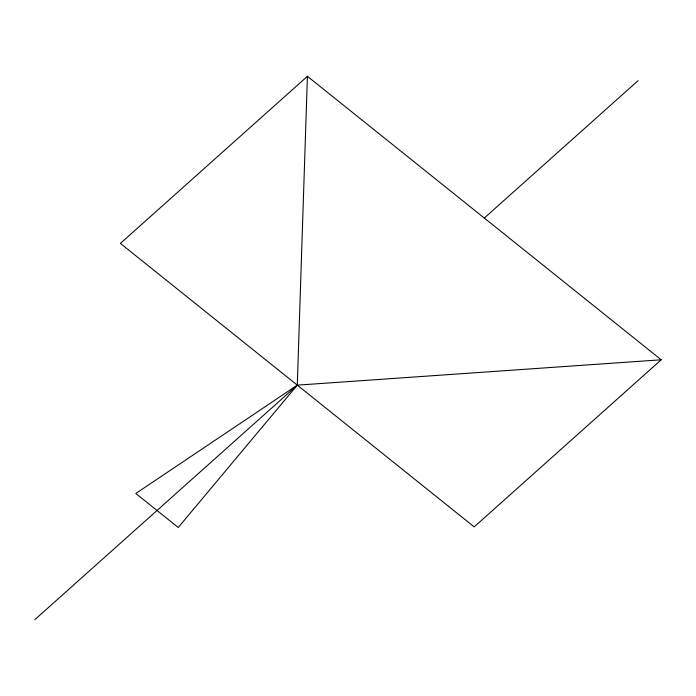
<?xml version="1.0" encoding="UTF-8"?>
<svg xmlns="http://www.w3.org/2000/svg" width="696" height="696" viewBox="0 0 696 696"><rect width="100%" height="100%" fill="white"/><g stroke="black" fill="none" stroke-linecap="round" stroke-linejoin="round"><path stroke-width="1.04" d="M661.2 359.788L297.288 385.149L135.807 493.473L178.246 527.481L297.288 385.149L307.415 76.308L661.2 359.788L474.185 526.889L120.399 243.409L307.415 76.308M34.8 619.692L297.288 385.149M484.303 218.048L638.023 80.701"/></g></svg>
